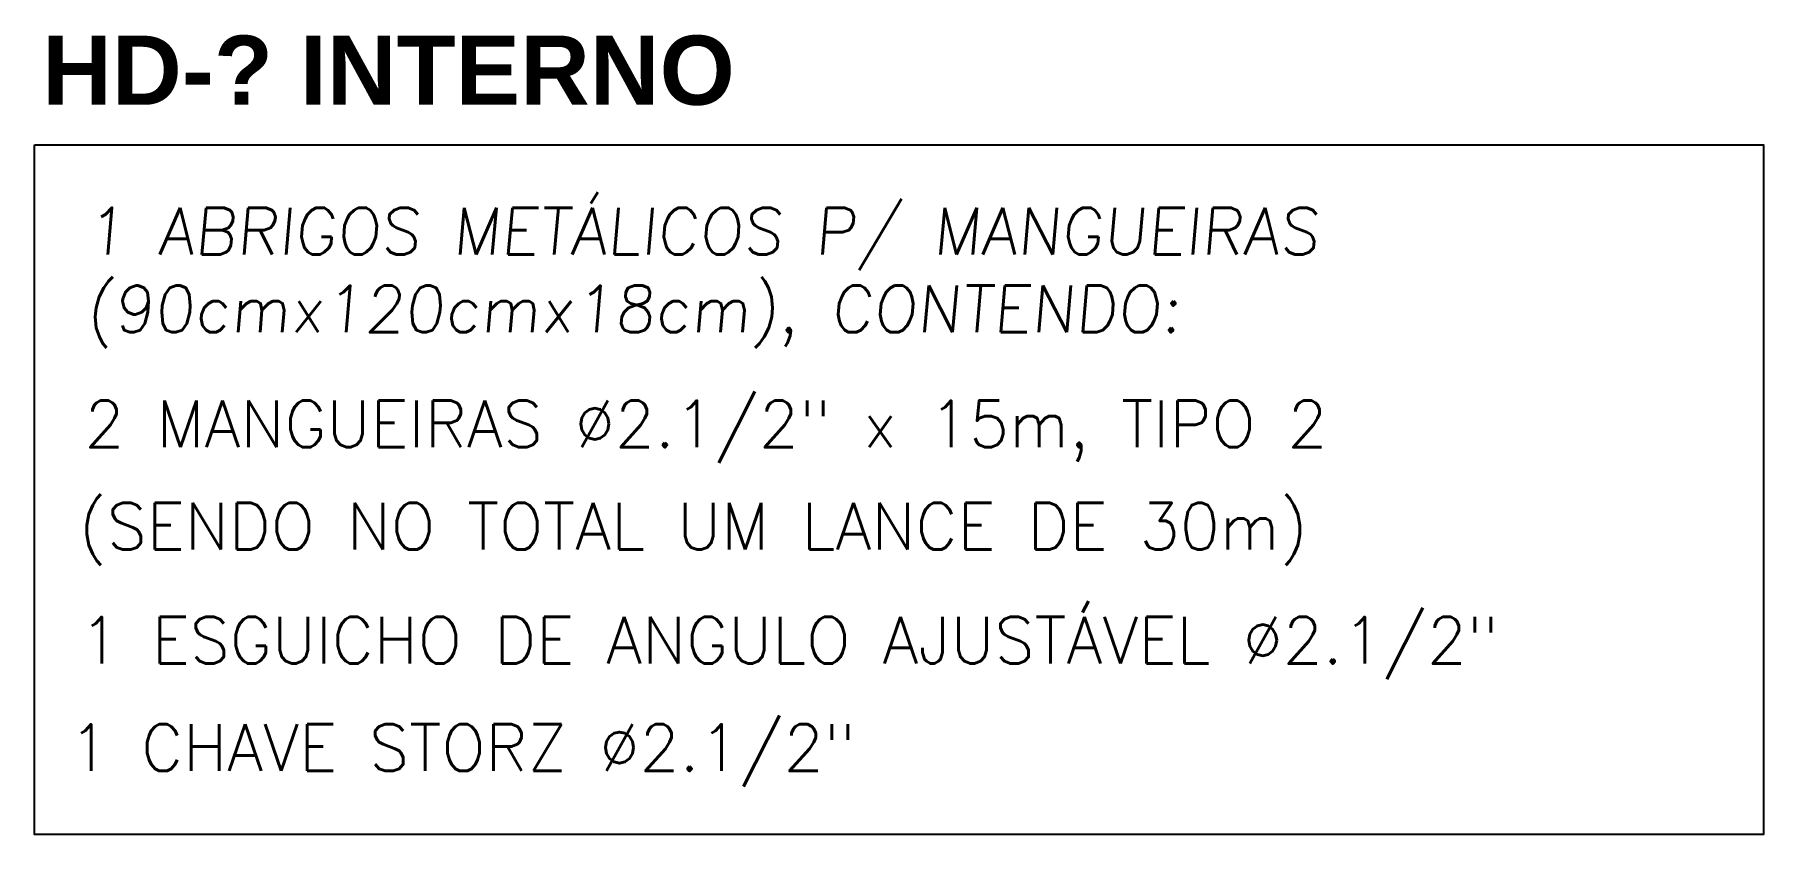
# Model space of a CAD drawing. Header units: millimetres. Extents: x 604275 to 604764, y 139895 to 140121.
import ezdxf

# ---------------------------------------------------------------- set-up
doc = ezdxf.new("R2010")
doc.units = ezdxf.units.MM
doc.header["$LTSCALE"] = 0.5
doc.layers.add('0.15', color=7, linetype='Continuous', lineweight=0)
doc.layers.add('TEXTO', color=7, linetype='Continuous')
doc.styles.get("Standard").update_dxf_attribs({"font": 'arialbd.ttf', "height": 2})
doc.styles.add('STYLE3', font='romans.shx', dxfattribs={"oblique": 5, "height": 0.1})

msp = doc.modelspace()

# ---------------------------------------------------------------- linework, layer by layer
msp.add_lwpolyline([(604275.03, 140089.68), (604763.61, 140089.68), (604763.61, 139894.75), (604275.03, 139894.75)], close=True)

# ---------------------------------------------------------------- texts
at = {"layer": '0.15', "insert": (604277.18, 140120.61), "char_height": 19.5556, "attachment_point": 1}
msp.add_mtext_dynamic_manual_height_columns('HD-? INTERNO', width=494.0899, gutter_width=12.5, heights=[0], dxfattribs=at)
at = {"layer": 'TEXTO', "style": 'STYLE3'}
for s, p in [('2 MANGUEIRAS Ø2.1/2" x 15m, TIPO 2', (604289.1, 140004.24)), ('(SENDO NO TOTAL UM LANCE DE 30m)', (604287.5, 139975.29)), ('1 ESGUICHO DE ANGULO AJUSTÁVEL Ø2.1/2"', (604287.77, 139943.07)), ('1 CHAVE STORZ Ø2.1/2"', (604284.76, 139912.7))]:
    msp.add_text(s, height=13.2, dxfattribs=at).set_placement(p)
at = {"layer": 'TEXTO', "insert": (604289.53, 140071.92), "char_height": 13.2, "attachment_point": 1, "style": 'STYLE3'}
msp.add_mtext_dynamic_manual_height_columns('\\A1;1 ABRIGOS METÁLICOS P/ MANGUEIRAS \\P(90cmx120cmx18cm), CONTENDO:', width=593.4878, gutter_width=62.5, heights=[0], dxfattribs=at)

doc.saveas('drawing.dxf')
